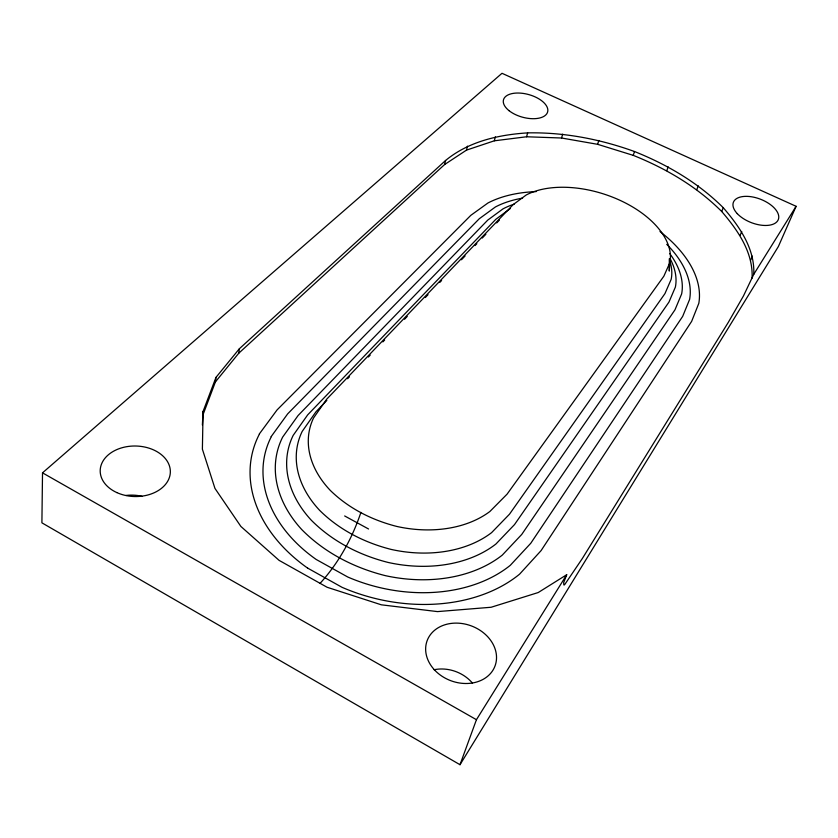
<?xml version="1.0" encoding="UTF-8"?>
<svg xmlns="http://www.w3.org/2000/svg" width="838" height="838" viewBox="0 0 838 838"><rect width="100%" height="100%" fill="white"/><g stroke="black" fill="none" stroke-linecap="round" stroke-linejoin="round"><path stroke-width="1.26" d="M669.311 258.764L669.279 271.072L669.834 262.755A84.135 48.122 17.8 0 0 621.147 200.858A84.135 48.122 17.8 0 0 526.191 195.003L513.107 204.671L326.663 399.234L313.58 417.932A104.404 74.247 14.1 0 0 330.256 490.366C348.598 508.352 372.009 520.136 396.772 526.432A104.404 74.247 14.1 0 0 489.884 511.494L507.084 494.148L663.853 276.205L669.834 262.755M42.518 472.852L41.9 522.828L459.999 764.706L778.376 246.519L796.1 206.305L501.993 73.294L42.518 472.852L476.445 719.695L459.999 764.706M202.387 425.065L203.079 411.427L215.963 377.404L239.354 348.765L445.586 160.477C468.662 141.444 498.442 134.761 527.647 132.875C564.152 132.174 600.259 139.15 634.513 151.531C667.268 164.646 698.117 182.705 723.246 207.688C739.315 226.354 754.965 248.509 753.771 274.298L743.463 295.95L728.348 322.274L582.42 558.391L564.906 584.285L564.026 585.123L563.628 582.798L566.708 574.721L538.226 592.539L491.131 607.257L437.509 611.604L381.342 604.816L327.092 587.26L279.085 560.36L240.894 526.463L214.957 488.418L202.387 449.168L203.079 411.427M202.555 415.952L215.418 381.898L215.963 377.404M215.418 381.898L238.757 353.227L239.354 348.765M238.757 353.227L444.643 164.51L445.586 160.477M444.643 164.51L466.494 150.117L467.468 146.126M466.494 150.117L494.347 140.805L495.363 136.866M494.347 140.805L526.578 136.772L527.647 132.875M526.578 136.772L561.544 138.008L562.686 134.143M561.544 138.008L597.62 144.314L598.835 140.47M752.084 278.174C753.331 252.395 737.765 230.199 721.717 211.501C696.682 186.518 665.917 168.448 633.224 155.355L634.513 151.531M360.916 512.385C352.201 538.394 338.552 563.084 320.032 583.395M666.797 170.669L668.158 166.856M696.797 189.639L698.243 185.837M721.717 211.501L723.246 207.688M740.153 235.331L741.745 231.498M750.775 260L752.419 256.145M476.445 719.695L566.708 574.721M753.771 274.298L796.1 206.305M271.156 436.629L287.675 413.857L479.273 218.749L495.447 206.944A114.366 67.27 17.9 0 1 522.598 198.135M259.351 433.927L277.064 409.929L470.809 215.345L488.009 202.953A124.338 73.241 17.9 0 1 536.184 191.609M326.83 400.438L315.978 411.772L302.183 431.434A112.177 80.794 14 0 0 319.54 510.248C339.191 529.826 364.436 542.657 391.178 549.424A112.177 80.794 14 0 0 491.602 532.633L509.483 514.207L664.953 293.604L671.165 279.347A90.577 52.574 17.9 0 0 669.541 260.189M347.613 378.724L349.415 376.838M368.395 357.009L370.207 355.123M382.851 341.894L384.663 340.008M404.545 319.236L407.258 316.408M425.327 297.521L428.04 294.683M439.782 282.406L441.595 280.521M461.476 259.749L465.09 255.967M475.031 245.586L476.843 243.69M482.259 238.034L485.872 234.252M496.714 222.918L499.427 220.09M510.248 208.599L495.855 219.263L307.703 414.841L293.185 435.362A120.033 86.911 14 0 0 311.296 520.209C332.309 541.358 359.418 555.196 388.162 562.455A120.033 86.911 14 0 0 495.928 544.009L514.511 524.588L668.954 302.099L675.376 287.099A96.999 56.628 17.9 0 0 670.033 258.533M597.62 144.314L633.224 155.355M344.659 515.957L368.552 528.988M307.619 568.091L342.009 587.302A153.689 112.187 14 0 0 519.581 574.166L541.097 550.597L691.654 321.352L698.808 303.356A124.338 73.241 17.9 0 0 659.998 231.529M434.147 669.73A34.966 29.141 21.1 0 1 472.443 683.085M125.993 495.457A33.939 25.255 -0.1 0 1 141.926 496.295M307.682 568.143A153.689 112.187 14 0 1 259.466 433.969M271.303 436.682A141.308 103.022 14 0 0 316.251 559.501L347.749 577.005A141.308 103.022 14 0 0 510.279 565.336L530.758 543.286L682.687 316.355L689.601 299.438A114.366 67.27 17.9 0 0 666.744 244.329M514.176 204.137A105.075 61.624 17.9 0 0 502.999 208.872L487.779 220.08L298.087 415.533L282.636 437.122A129.974 94.485 14 0 0 301.67 529.48C324.421 552.619 353.908 567.724 385.197 575.612A129.974 94.485 14 0 0 502.276 555.112L521.728 534.455L674.978 309.819L681.64 293.929A105.075 61.624 17.9 0 0 669.688 253.495M434.147 669.531A36.223 29.257 20.5 0 0 494.504 667.258A36.223 29.257 20.5 0 0 454.615 623.137A36.223 29.257 20.5 0 0 434.147 669.531M737.262 213.627A24.061 12.57 21 0 0 776.742 221.944A24.061 12.57 21 0 0 753.582 197.16A24.061 12.57 21 0 0 737.262 213.627M509.043 110.668A22.888 11.732 15.4 0 0 546.785 113.769A22.888 11.732 15.4 0 0 520.88 93.154A22.888 11.732 15.4 0 0 509.043 110.668M116.859 492.597A35.081 25.266 1.2 0 0 170.334 472.349A35.081 25.266 1.2 0 0 118.629 448.864A35.081 25.266 1.2 0 0 116.859 492.597"/></g></svg>
